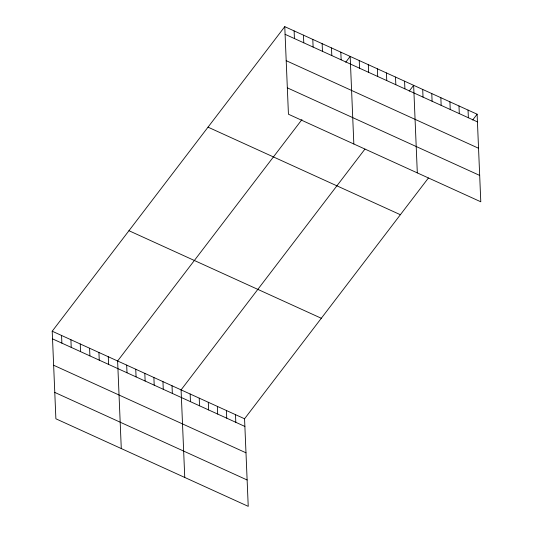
<?xml version="1.0" encoding="UTF-8"?>
<svg xmlns="http://www.w3.org/2000/svg" width="533" height="533" viewBox="0 0 533 533"><rect width="100%" height="100%" fill="white"/><g stroke="black" fill="none" stroke-linecap="round" stroke-linejoin="round"><path stroke-width="0.8" d="M428.412 177.995L244.56 418.778L248.231 506.35L55.885 418.791L52.214 331.213L284.769 26.65L477.115 114.209L480.786 201.787L288.44 114.222L284.769 26.65M301.958 119.559L117.613 360.988L121.284 448.559M345.744 62.221L350.168 56.418L353.839 143.997M364.938 149.1L181.087 389.883L184.758 477.455M409.211 91.116L413.641 85.313L417.312 172.892M472.684 120.012L477.115 114.209M285.095 34.312L477.435 121.877M286.201 60.682L478.541 148.247M287.334 87.852L479.68 175.417M208.03 127.154L400.37 214.719M128.959 230.709L321.299 318.268M52.214 331.213L244.56 418.778M52.534 338.881L244.88 426.44M53.64 365.252L245.986 452.81M54.779 392.421L247.125 479.98M468.047 110.084L468.367 117.746M458.98 105.954L459.299 113.622M449.912 101.83L450.232 109.492M440.844 97.699L441.164 105.367M431.777 93.575L432.096 101.237M422.709 89.444L423.029 97.106M404.574 81.189L404.893 88.851M395.506 77.058L395.826 84.727M386.438 72.934L386.758 80.596M377.371 68.804L377.69 76.472M368.303 64.68L368.623 72.341M359.235 60.549L359.555 68.211M340.827 52.167L341.147 59.829M331.486 47.917L331.806 55.579M322.139 43.659L322.465 51.328M312.798 39.409L313.118 47.071M303.457 35.158L303.777 42.82M294.116 30.901L294.436 38.569M235.493 414.647L235.813 422.309M226.425 410.517L226.745 418.185M217.357 406.393L217.677 414.054M208.29 402.262L208.61 409.93M199.222 398.138L199.542 405.8M190.154 394.007L190.474 401.675M172.019 385.752L172.339 393.414M162.951 381.621L163.271 389.29M153.884 377.497L154.204 385.159M144.816 373.366L145.136 381.035M135.748 369.242L136.068 376.904M126.681 365.112L127.001 372.78M108.272 356.73L108.592 364.399M98.925 352.48L99.251 360.141M89.584 348.229L89.904 355.891M80.243 343.972L80.563 351.64M70.902 339.721L71.222 347.383M61.555 335.47L61.881 343.132"/></g></svg>
